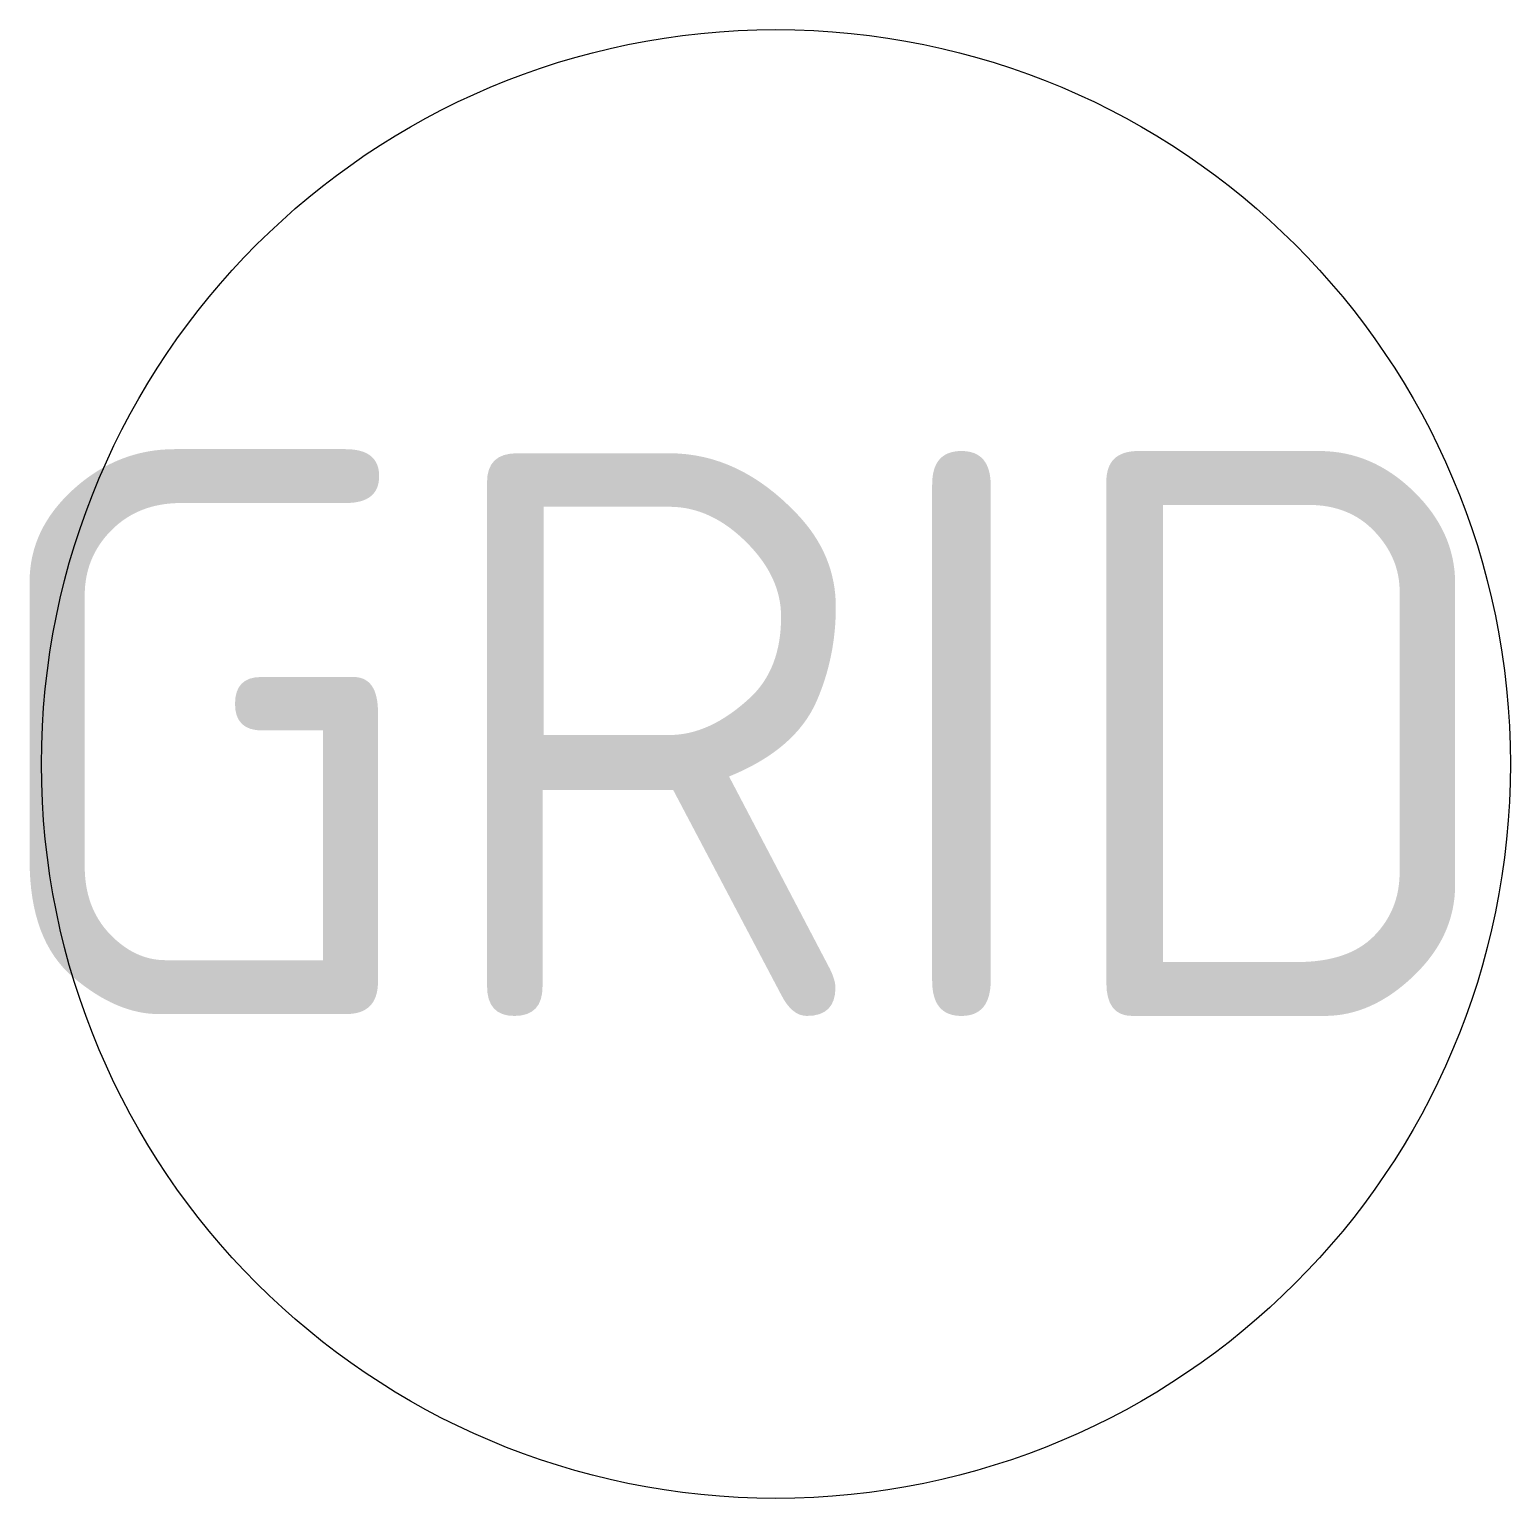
# Model space of a CAD drawing. Extents: x 291.7 to 304.8, y 529.2 to 542.2.
import ezdxf
from ezdxf.enums import TextEntityAlignment as Align

# ---------------------------------------------------------------- set-up
doc = ezdxf.new("R2010")
doc.units = 0
doc.header["$LTSCALE"] = 0.5
doc.header["$MEASUREMENT"] = 0
doc.layers.add('DIMENSION', color=7, linetype='CONTINUOUS')
doc.layers.add('TEXT', color=7, linetype='CONTINUOUS')
doc.styles.add('ISO', font='ISO3098B')

msp = doc.modelspace()

# ---------------------------------------------------------------- linework, layer by layer
at = {"layer": 'DIMENSION', "color": 2, "linetype": 'Continuous'}
msp.add_circle((298.297, 535.722), 6.5, dxfattribs=at)

# ---------------------------------------------------------------- texts
at = {"layer": 'TEXT', "color": 1, "linetype": 'Continuous', "style": 'ISO'}
msp.add_attdef('GRID', text='?', height=5, dxfattribs=at).set_placement((298, 536), align=Align.MIDDLE)

doc.saveas('drawing.dxf')
